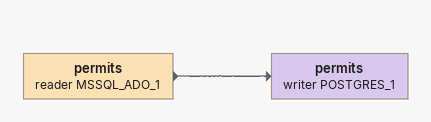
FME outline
permits (reader MSSQL_ADO_1)
    -> permits (writer POSTGRES_1)
permits (writer POSTGRES_1)
